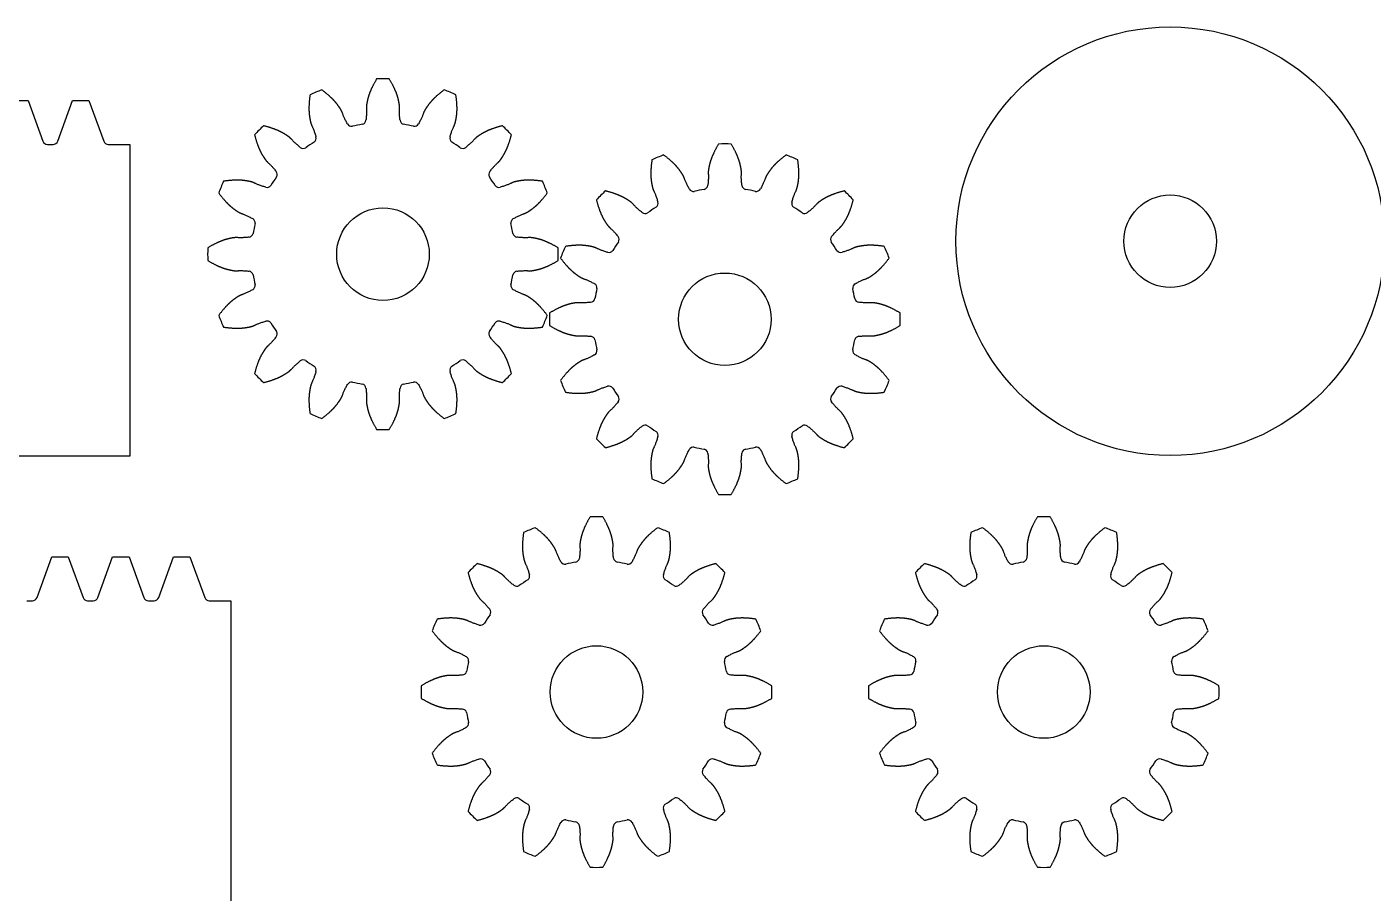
# Model space of a CAD drawing. Header units: millimetres. Extents: x -1032 to 1068, y -74 to 636.
# Drawn here: x 319.9 to 389, y 425.4 to 469.9 of the extents above; entities that cross this region are included whole.
import ezdxf

# ---------------------------------------------------------------- set-up
doc = ezdxf.new("R2010")
doc.units = ezdxf.units.MM
for name, color, linetype in [('Default', 7, 'Continuous'), ('RACK', 7, 'Continuous'), ('RACK_PINION_-_CO', 7, 'Continuous'), ('RACK_PINION_SIDE', 7, 'Continuous')]:
    doc.layers.add(name, color=color, linetype=linetype)

# ---------------------------------------------------------------- blocks, each defined once
blk = doc.blocks.new('SE35')
at = {"layer": 'RACK', "color": 7, "linetype": 'Continuous'}
for p, q in [((319.105, 466.075), (319.948, 466.075)), ((319.948, 466.075), (320.707, 463.989)), ((321.469, 463.989), (322.228, 466.075)), ((322.228, 466.075), (323.071, 466.075)), ((323.071, 466.075), (323.83, 463.989)), ((320.942, 463.825), (321.234, 463.825)), ((324.065, 463.825), (325.165, 463.825)), ((325.165, 463.825), (325.165, 447.825)), ((325.165, 447.825), (102.498, 447.825))]:
    blk.add_line(p, q, dxfattribs=at)
for centre, start, end in [((320.942, 464.075), 200, 270), ((321.234, 464.075), 270, 340), ((324.065, 464.075), 200, 270)]:
    blk.add_arc(centre, 0.25, start, end, dxfattribs=at)
blk = doc.blocks.new('SE38')
at = {"layer": 'RACK_PINION_-_CO', "color": 7, "linetype": 'Continuous'}
blk.add_circle((338.165, 458.191), 2.375, dxfattribs=at)
for centre, radius, start, end in [((338.165, 458.191), 9, 87.92869, 92.07131), ((338.165, 458.191), 9, 110.42869, 114.57131), ((338.165, 458.191), 9, 65.42869, 69.57131), ((337.042, 465.099), 0.25, 284.86034, 353.11645), ((339.288, 465.099), 0.25, 186.88355, 255.13966), ((338.165, 458.191), 9, 132.92869, 137.07131), ((336.559, 465.003), 0.25, 209.38355, 277.63966), ((338.165, 458.191), 6.75, 99.02339, 103.47661), ((338.165, 458.191), 6.75, 76.52339, 80.97661), ((339.771, 465.003), 0.25, 262.36034, 330.61645), ((338.165, 458.191), 9, 42.92869, 47.07131), ((338.165, 458.191), 6.75, 121.52339, 125.97661), ((334.484, 464.144), 0.25, 307.36034, 15.61645), ((341.846, 464.144), 0.25, 164.38355, 232.63966), ((338.165, 458.191), 6.75, 54.02339, 58.47661), ((334.074, 463.87), 0.25, 231.88355, 300.13966), ((342.256, 463.87), 0.25, 239.86034, 308.11645), ((332.486, 462.282), 0.25, 329.86034, 38.11645), ((343.844, 462.282), 0.25, 141.88355, 210.13966), ((338.165, 458.191), 9, 155.42869, 159.57131), ((332.212, 461.872), 0.25, 254.38355, 322.63966), ((338.165, 458.191), 6.75, 144.02339, 148.47661), ((338.165, 458.191), 6.75, 31.52339, 35.97661), ((344.117, 461.872), 0.25, 217.36034, 285.61645), ((338.165, 458.191), 9, 20.42869, 24.57131), ((331.353, 459.798), 0.25, 352.36034, 60.61645), ((338.165, 458.191), 6.75, 166.52339, 170.97661), ((344.977, 459.798), 0.25, 119.38355, 187.63966), ((338.165, 458.191), 6.75, 9.02339, 13.47661), ((331.257, 459.314), 0.25, 276.88355, 345.13966), ((345.073, 459.314), 0.25, 194.86034, 263.11645), ((338.165, 458.191), 9, 177.92869, 182.07131), ((338.165, 458.191), 9, 357.92869, 2.07131), ((331.257, 457.069), 0.25, 14.86034, 83.11645), ((338.165, 458.191), 6.75, 189.02339, 193.47661), ((338.165, 458.191), 6.75, 346.52339, 350.97661), ((345.073, 457.069), 0.25, 96.88355, 165.13966), ((331.353, 456.585), 0.25, 299.38355, 7.63966), ((344.977, 456.585), 0.25, 172.36034, 240.61645), ((338.165, 458.191), 9, 200.42869, 204.57131), ((332.212, 454.51), 0.25, 37.36034, 105.61645), ((344.117, 454.51), 0.25, 74.38355, 142.63966), ((338.165, 458.191), 9, 335.42869, 339.57131), ((338.165, 458.191), 6.75, 211.52339, 215.97661), ((332.486, 454.1), 0.25, 321.88355, 30.13966), ((343.844, 454.1), 0.25, 149.86034, 218.11645), ((338.165, 458.191), 6.75, 324.02339, 328.47661), ((334.074, 452.513), 0.25, 59.86034, 128.11645), ((338.165, 458.191), 6.75, 234.02339, 238.47661), ((338.165, 458.191), 6.75, 301.52339, 305.97661), ((342.256, 452.513), 0.25, 51.88355, 120.13966), ((338.165, 458.191), 9, 222.92869, 227.07131), ((334.484, 452.239), 0.25, 344.38355, 52.63966), ((341.846, 452.239), 0.25, 127.36034, 195.61645), ((338.165, 458.191), 9, 312.92869, 317.07131), ((336.559, 451.379), 0.25, 82.36034, 150.61645), ((338.165, 458.191), 6.75, 256.52339, 260.97661), ((337.042, 451.283), 0.25, 6.88355, 75.13966), ((339.288, 451.283), 0.25, 104.86034, 173.11645), ((338.165, 458.191), 6.75, 279.02339, 283.47661), ((339.771, 451.379), 0.25, 29.38355, 97.63966), ((338.165, 458.191), 9, 245.42869, 249.57131), ((338.165, 458.191), 9, 290.42869, 294.57131), ((338.165, 458.191), 9, 267.92869, 272.07131)]:
    blk.add_arc(centre, radius, start, end, dxfattribs=at)
for points, knots in [([(337.84, 467.185), (337.558, 466.717), (337.433, 466.333), (337.364, 466.12), (337.324, 465.866), (337.308, 465.765), (337.317, 465.624), (337.331, 465.407), (337.29, 465.069)], [0, 0, 0, 0.5, 0.5, 0.75, 0.75, 0.875, 0.875, 1, 1, 1]), ([(339.039, 465.069), (338.999, 465.407), (339.013, 465.624), (339.022, 465.765), (339.006, 465.866), (338.966, 466.118), (338.897, 466.333), (338.772, 466.716), (338.49, 467.185)], [0, 0, 0, 0.125, 0.125, 0.25, 0.25, 0.5, 0.5, 1, 1, 1]), ([(336.341, 464.881), (336.174, 465.177), (336.104, 465.383), (336.058, 465.517), (336.005, 465.604), (335.872, 465.822), (335.725, 465.993), (335.464, 466.3), (335.024, 466.625)], [0, 0, 0, 0.125, 0.125, 0.25, 0.25, 0.5, 0.5, 1, 1, 1]), ([(341.306, 466.625), (340.867, 466.3), (340.605, 465.993), (340.459, 465.823), (340.325, 465.604), (340.272, 465.517), (340.226, 465.383), (340.156, 465.177), (339.989, 464.881)], [0, 0, 0, 0.5, 0.5, 0.75, 0.75, 0.875, 0.875, 1, 1, 1]), ([(334.422, 466.376), (334.341, 465.836), (334.373, 465.433), (334.391, 465.209), (334.451, 464.96), (334.475, 464.861), (334.537, 464.734), (334.633, 464.539), (334.725, 464.211)], [0, 0, 0, 0.5, 0.5, 0.75, 0.75, 0.875, 0.875, 1, 1, 1]), ([(341.605, 464.211), (341.696, 464.538), (341.793, 464.734), (341.855, 464.861), (341.879, 464.96), (341.939, 465.208), (341.957, 465.433), (341.988, 465.835), (341.907, 466.376)], [0, 0, 0, 0.125, 0.125, 0.25, 0.25, 0.5, 0.5, 1, 1, 1]), ([(333.92, 463.673), (333.653, 463.883), (333.509, 464.046), (333.415, 464.153), (333.333, 464.213), (333.126, 464.363), (332.925, 464.466), (332.566, 464.649), (332.035, 464.781)], [0, 0, 0, 0.125, 0.125, 0.25, 0.25, 0.5, 0.5, 1, 1, 1]), ([(344.295, 464.781), (343.764, 464.649), (343.405, 464.466), (343.205, 464.364), (342.997, 464.213), (342.915, 464.153), (342.821, 464.046), (342.678, 463.883), (342.41, 463.673)], [0, 0, 0, 0.5, 0.5, 0.75, 0.75, 0.875, 0.875, 1, 1, 1]), ([(331.575, 464.321), (331.707, 463.791), (331.89, 463.431), (331.992, 463.231), (332.143, 463.024), (332.203, 462.941), (332.31, 462.847), (332.473, 462.704), (332.683, 462.436)], [0, 0, 0, 0.5, 0.5, 0.75, 0.75, 0.875, 0.875, 1, 1, 1]), ([(343.647, 462.436), (343.857, 462.704), (344.02, 462.847), (344.127, 462.941), (344.187, 463.024), (344.337, 463.23), (344.439, 463.431), (344.623, 463.79), (344.755, 464.321)], [0, 0, 0, 0.125, 0.125, 0.25, 0.25, 0.5, 0.5, 1, 1, 1]), ([(332.145, 461.631), (331.818, 461.723), (331.623, 461.819), (331.495, 461.882), (331.396, 461.906), (331.148, 461.965), (330.923, 461.983), (330.521, 462.015), (329.98, 461.934)], [0, 0, 0, 0.125, 0.125, 0.25, 0.25, 0.5, 0.5, 1, 1, 1]), ([(346.35, 461.934), (345.809, 462.015), (345.407, 461.983), (345.183, 461.966), (344.934, 461.906), (344.835, 461.882), (344.707, 461.819), (344.512, 461.723), (344.185, 461.631)], [0, 0, 0, 0.5, 0.5, 0.75, 0.75, 0.875, 0.875, 1, 1, 1]), ([(329.731, 461.333), (330.056, 460.893), (330.363, 460.631), (330.534, 460.485), (330.752, 460.351), (330.839, 460.298), (330.974, 460.252), (331.179, 460.182), (331.476, 460.015)], [0, 0, 0, 0.5, 0.5, 0.75, 0.75, 0.875, 0.875, 1, 1, 1]), ([(344.854, 460.015), (345.15, 460.182), (345.356, 460.252), (345.49, 460.298), (345.578, 460.351), (345.795, 460.484), (345.967, 460.631), (346.274, 460.893), (346.599, 461.333)], [0, 0, 0, 0.125, 0.125, 0.25, 0.25, 0.5, 0.5, 1, 1, 1]), ([(331.287, 459.066), (330.95, 459.025), (330.732, 459.039), (330.591, 459.048), (330.49, 459.032), (330.238, 458.993), (330.023, 458.923), (329.64, 458.799), (329.171, 458.517)], [0, 0, 0, 0.125, 0.125, 0.25, 0.25, 0.5, 0.5, 1, 1, 1]), ([(347.159, 458.517), (346.691, 458.798), (346.307, 458.923), (346.093, 458.992), (345.84, 459.032), (345.739, 459.048), (345.597, 459.039), (345.381, 459.025), (345.043, 459.066)], [0, 0, 0, 0.5, 0.5, 0.75, 0.75, 0.875, 0.875, 1, 1, 1]), ([(329.171, 457.866), (329.639, 457.584), (330.023, 457.46), (330.237, 457.39), (330.49, 457.35), (330.591, 457.334), (330.732, 457.343), (330.949, 457.358), (331.287, 457.317)], [0, 0, 0, 0.5, 0.5, 0.75, 0.75, 0.875, 0.875, 1, 1, 1]), ([(345.043, 457.317), (345.38, 457.357), (345.597, 457.343), (345.739, 457.334), (345.84, 457.35), (346.092, 457.39), (346.307, 457.46), (346.69, 457.584), (347.159, 457.866)], [0, 0, 0, 0.125, 0.125, 0.25, 0.25, 0.5, 0.5, 1, 1, 1]), ([(331.476, 456.367), (331.18, 456.201), (330.974, 456.13), (330.839, 456.085), (330.752, 456.031), (330.535, 455.898), (330.363, 455.752), (330.056, 455.49), (329.731, 455.05)], [0, 0, 0, 0.125, 0.125, 0.25, 0.25, 0.5, 0.5, 1, 1, 1]), ([(346.599, 455.05), (346.274, 455.489), (345.967, 455.752), (345.796, 455.898), (345.578, 456.031), (345.49, 456.085), (345.356, 456.13), (345.151, 456.2), (344.854, 456.367)], [0, 0, 0, 0.5, 0.5, 0.75, 0.75, 0.875, 0.875, 1, 1, 1]), ([(329.98, 454.449), (330.52, 454.368), (330.923, 454.4), (331.147, 454.417), (331.396, 454.477), (331.495, 454.501), (331.623, 454.564), (331.817, 454.66), (332.145, 454.751)], [0, 0, 0, 0.5, 0.5, 0.75, 0.75, 0.875, 0.875, 1, 1, 1]), ([(344.185, 454.751), (344.512, 454.66), (344.707, 454.564), (344.835, 454.501), (344.934, 454.477), (345.182, 454.417), (345.407, 454.4), (345.809, 454.368), (346.35, 454.449)], [0, 0, 0, 0.125, 0.125, 0.25, 0.25, 0.5, 0.5, 1, 1, 1]), ([(332.683, 453.946), (332.473, 453.679), (332.31, 453.535), (332.203, 453.442), (332.143, 453.359), (331.993, 453.153), (331.89, 452.952), (331.707, 452.593), (331.575, 452.062)], [0, 0, 0, 0.125, 0.125, 0.25, 0.25, 0.5, 0.5, 1, 1, 1]), ([(344.755, 452.062), (344.623, 452.592), (344.439, 452.952), (344.338, 453.152), (344.187, 453.359), (344.127, 453.442), (344.02, 453.535), (343.857, 453.679), (343.647, 453.946)], [0, 0, 0, 0.5, 0.5, 0.75, 0.75, 0.875, 0.875, 1, 1, 1]), ([(332.035, 451.602), (332.565, 451.734), (332.925, 451.917), (333.125, 452.019), (333.333, 452.169), (333.415, 452.23), (333.509, 452.336), (333.652, 452.499), (333.92, 452.709)], [0, 0, 0, 0.5, 0.5, 0.75, 0.75, 0.875, 0.875, 1, 1, 1]), ([(342.41, 452.709), (342.677, 452.5), (342.821, 452.336), (342.915, 452.23), (342.997, 452.169), (343.203, 452.019), (343.405, 451.917), (343.764, 451.734), (344.295, 451.602)], [0, 0, 0, 0.125, 0.125, 0.25, 0.25, 0.5, 0.5, 1, 1, 1]), ([(334.725, 452.171), (334.633, 451.844), (334.537, 451.649), (334.475, 451.522), (334.451, 451.422), (334.391, 451.175), (334.373, 450.949), (334.341, 450.548), (334.422, 450.006)], [0, 0, 0, 0.125, 0.125, 0.25, 0.25, 0.5, 0.5, 1, 1, 1]), ([(341.907, 450.006), (341.988, 450.547), (341.957, 450.949), (341.939, 451.173), (341.879, 451.422), (341.855, 451.522), (341.793, 451.649), (341.697, 451.844), (341.605, 452.171)], [0, 0, 0, 0.5, 0.5, 0.75, 0.75, 0.875, 0.875, 1, 1, 1]), ([(335.024, 449.757), (335.463, 450.082), (335.725, 450.389), (335.871, 450.56), (336.005, 450.779), (336.058, 450.866), (336.104, 451), (336.174, 451.206), (336.341, 451.502)], [0, 0, 0, 0.5, 0.5, 0.75, 0.75, 0.875, 0.875, 1, 1, 1]), ([(337.29, 451.313), (337.331, 450.976), (337.317, 450.759), (337.308, 450.617), (337.324, 450.516), (337.363, 450.264), (337.433, 450.049), (337.558, 449.666), (337.84, 449.197)], [0, 0, 0, 0.125, 0.125, 0.25, 0.25, 0.5, 0.5, 1, 1, 1]), ([(338.49, 449.197), (338.772, 449.666), (338.897, 450.049), (338.966, 450.263), (339.006, 450.516), (339.022, 450.617), (339.013, 450.759), (338.999, 450.976), (339.039, 451.313)], [0, 0, 0, 0.5, 0.5, 0.75, 0.75, 0.875, 0.875, 1, 1, 1]), ([(339.989, 451.502), (340.156, 451.206), (340.226, 451), (340.272, 450.866), (340.325, 450.779), (340.458, 450.561), (340.605, 450.389), (340.866, 450.083), (341.306, 449.757)], [0, 0, 0, 0.125, 0.125, 0.25, 0.25, 0.5, 0.5, 1, 1, 1])]:
    blk.add_open_spline(points, degree=2, knots=knots, dxfattribs=at)
blk = doc.blocks.new('SE39')
at = {"layer": 'RACK_PINION_SIDE', "color": 7, "linetype": 'Continuous'}
for radius in [11, 2.375]:
    blk.add_circle((378.574, 458.857), radius, dxfattribs=at)
blk = doc.blocks.new('SE79')
at = {"layer": 'RACK', "color": 7, "linetype": 'Continuous'}
for p, q in [((320.406, 440.568), (321.165, 442.653)), ((321.165, 442.653), (322.008, 442.653)), ((322.008, 442.653), (322.767, 440.568)), ((323.529, 440.568), (324.288, 442.653)), ((324.288, 442.653), (325.131, 442.653)), ((325.131, 442.653), (325.89, 440.568)), ((326.652, 440.568), (327.411, 442.653)), ((327.411, 442.653), (328.254, 442.653)), ((328.254, 442.653), (329.013, 440.568)), ((319.879, 440.403), (320.171, 440.403)), ((323.002, 440.403), (323.294, 440.403)), ((326.125, 440.403), (326.417, 440.403)), ((329.248, 440.403), (330.348, 440.403)), ((330.348, 440.403), (330.348, 424.403))]:
    blk.add_line(p, q, dxfattribs=at)
for centre, start, end in [((320.171, 440.653), 270, 340), ((323.002, 440.653), 200, 270), ((323.294, 440.653), 270, 340), ((326.125, 440.653), 200, 270), ((326.417, 440.653), 270, 340), ((329.248, 440.653), 200, 270)]:
    blk.add_arc(centre, 0.25, start, end, dxfattribs=at)
blk = doc.blocks.new('SE80')
at = {"layer": 'RACK_PINION_-_CO', "color": 7, "linetype": 'Continuous'}
blk.add_circle((349.124, 435.715), 2.375, dxfattribs=at)
for centre, radius, start, end in [((349.124, 435.715), 9, 87.92869, 92.07131), ((349.124, 435.715), 9, 110.42869, 114.57131), ((349.124, 435.715), 9, 65.42869, 69.57131), ((349.124, 435.715), 9, 132.92869, 137.07131), ((347.518, 442.527), 0.25, 209.38355, 277.63966), ((349.124, 435.715), 6.75, 99.02339, 103.47661), ((348.001, 442.623), 0.25, 284.86034, 353.11645), ((350.247, 442.623), 0.25, 186.88355, 255.13966), ((349.124, 435.715), 6.75, 76.52339, 80.97661), ((350.73, 442.527), 0.25, 262.36034, 330.61645), ((349.124, 435.715), 9, 42.92869, 47.07131), ((345.443, 441.668), 0.25, 307.36034, 15.61645), ((352.805, 441.668), 0.25, 164.38355, 232.63966), ((345.033, 441.394), 0.25, 231.88355, 300.13966), ((349.124, 435.715), 6.75, 121.52339, 125.97661), ((349.124, 435.715), 6.75, 54.02339, 58.47661), ((353.215, 441.394), 0.25, 239.86034, 308.11645), ((349.124, 435.715), 6.75, 144.02339, 148.47661), ((343.445, 439.806), 0.25, 329.86034, 38.11645), ((354.803, 439.806), 0.25, 141.88355, 210.13966), ((349.124, 435.715), 6.75, 31.52339, 35.97661), ((349.124, 435.715), 9, 155.42869, 159.57131), ((343.172, 439.396), 0.25, 254.38355, 322.63966), ((355.077, 439.396), 0.25, 217.36034, 285.61645), ((349.124, 435.715), 9, 20.42869, 24.57131), ((342.312, 437.321), 0.25, 352.36034, 60.61645), ((355.936, 437.321), 0.25, 119.38355, 187.63966), ((342.216, 436.838), 0.25, 276.88355, 345.13966), ((349.124, 435.715), 6.75, 166.52339, 170.97661), ((349.124, 435.715), 6.75, 9.02339, 13.47661), ((356.032, 436.838), 0.25, 194.86034, 263.11645), ((349.124, 435.715), 9, 177.92869, 182.07131), ((349.124, 435.715), 9, 357.92869, 2.07131), ((342.216, 434.592), 0.25, 14.86034, 83.11645), ((349.124, 435.715), 6.75, 189.02339, 193.47661), ((349.124, 435.715), 6.75, 346.52339, 350.97661), ((356.032, 434.592), 0.25, 96.88355, 165.13966), ((342.312, 434.109), 0.25, 299.38355, 7.63966), ((355.936, 434.109), 0.25, 172.36034, 240.61645), ((349.124, 435.715), 9, 200.42869, 204.57131), ((343.172, 432.034), 0.25, 37.36034, 105.61645), ((349.124, 435.715), 6.75, 211.52339, 215.97661), ((349.124, 435.715), 6.75, 324.02339, 328.47661), ((355.077, 432.034), 0.25, 74.38355, 142.63966), ((349.124, 435.715), 9, 335.42869, 339.57131), ((343.445, 431.624), 0.25, 321.88355, 30.13966), ((354.803, 431.624), 0.25, 149.86034, 218.11645), ((345.033, 430.036), 0.25, 59.86034, 128.11645), ((349.124, 435.715), 6.75, 234.02339, 238.47661), ((345.443, 429.762), 0.25, 344.38355, 52.63966), ((352.805, 429.762), 0.25, 127.36034, 195.61645), ((349.124, 435.715), 6.75, 301.52339, 305.97661), ((353.215, 430.036), 0.25, 51.88355, 120.13966), ((349.124, 435.715), 9, 222.92869, 227.07131), ((347.518, 428.903), 0.25, 82.36034, 150.61645), ((349.124, 435.715), 6.75, 256.52339, 260.97661), ((349.124, 435.715), 6.75, 279.02339, 283.47661), ((350.73, 428.903), 0.25, 29.38355, 97.63966), ((349.124, 435.715), 9, 312.92869, 317.07131), ((348.001, 428.807), 0.25, 6.88355, 75.13966), ((350.247, 428.807), 0.25, 104.86034, 173.11645), ((349.124, 435.715), 9, 245.42869, 249.57131), ((349.124, 435.715), 9, 290.42869, 294.57131), ((349.124, 435.715), 9, 267.92869, 272.07131)]:
    blk.add_arc(centre, radius, start, end, dxfattribs=at)
for points, knots in [([(348.799, 444.709), (348.517, 444.241), (348.392, 443.857), (348.323, 443.643), (348.283, 443.39), (348.267, 443.289), (348.276, 443.148), (348.29, 442.931), (348.25, 442.593)], [0, 0, 0, 0.5, 0.5, 0.75, 0.75, 0.875, 0.875, 1, 1, 1]), ([(349.999, 442.593), (349.958, 442.93), (349.972, 443.148), (349.981, 443.289), (349.965, 443.39), (349.926, 443.642), (349.856, 443.857), (349.731, 444.24), (349.449, 444.709)], [0, 0, 0, 0.125, 0.125, 0.25, 0.25, 0.5, 0.5, 1, 1, 1]), ([(345.382, 443.9), (345.301, 443.36), (345.332, 442.957), (345.35, 442.733), (345.41, 442.484), (345.434, 442.385), (345.496, 442.257), (345.592, 442.062), (345.684, 441.735)], [0, 0, 0, 0.5, 0.5, 0.75, 0.75, 0.875, 0.875, 1, 1, 1]), ([(347.3, 442.404), (347.133, 442.7), (347.063, 442.906), (347.017, 443.041), (346.964, 443.128), (346.831, 443.345), (346.684, 443.517), (346.423, 443.824), (345.983, 444.149)], [0, 0, 0, 0.125, 0.125, 0.25, 0.25, 0.5, 0.5, 1, 1, 1]), ([(352.265, 444.149), (351.826, 443.824), (351.564, 443.517), (351.418, 443.346), (351.284, 443.128), (351.231, 443.041), (351.185, 442.906), (351.115, 442.701), (350.948, 442.404)], [0, 0, 0, 0.5, 0.5, 0.75, 0.75, 0.875, 0.875, 1, 1, 1]), ([(352.564, 441.735), (352.656, 442.062), (352.752, 442.257), (352.814, 442.385), (352.838, 442.484), (352.898, 442.732), (352.916, 442.957), (352.948, 443.359), (352.867, 443.9)], [0, 0, 0, 0.125, 0.125, 0.25, 0.25, 0.5, 0.5, 1, 1, 1]), ([(344.879, 441.197), (344.612, 441.407), (344.468, 441.57), (344.374, 441.677), (344.292, 441.737), (344.086, 441.887), (343.884, 441.99), (343.525, 442.173), (342.994, 442.305)], [0, 0, 0, 0.125, 0.125, 0.25, 0.25, 0.5, 0.5, 1, 1, 1]), ([(355.254, 442.305), (354.724, 442.173), (354.364, 441.99), (354.164, 441.888), (353.956, 441.737), (353.874, 441.677), (353.78, 441.57), (353.637, 441.407), (353.369, 441.197)], [0, 0, 0, 0.5, 0.5, 0.75, 0.75, 0.875, 0.875, 1, 1, 1]), ([(342.534, 441.845), (342.666, 441.315), (342.85, 440.955), (342.951, 440.755), (343.102, 440.547), (343.162, 440.465), (343.269, 440.371), (343.432, 440.228), (343.642, 439.96)], [0, 0, 0, 0.5, 0.5, 0.75, 0.75, 0.875, 0.875, 1, 1, 1]), ([(354.606, 439.96), (354.816, 440.227), (354.979, 440.371), (355.086, 440.465), (355.146, 440.547), (355.296, 440.753), (355.399, 440.955), (355.582, 441.314), (355.714, 441.845)], [0, 0, 0, 0.125, 0.125, 0.25, 0.25, 0.5, 0.5, 1, 1, 1]), ([(343.104, 439.155), (342.777, 439.247), (342.582, 439.343), (342.454, 439.405), (342.355, 439.429), (342.107, 439.489), (341.882, 439.507), (341.48, 439.539), (340.939, 439.457)], [0, 0, 0, 0.125, 0.125, 0.25, 0.25, 0.5, 0.5, 1, 1, 1]), ([(357.309, 439.457), (356.769, 439.538), (356.366, 439.507), (356.142, 439.489), (355.893, 439.429), (355.794, 439.405), (355.666, 439.343), (355.472, 439.247), (355.144, 439.155)], [0, 0, 0, 0.5, 0.5, 0.75, 0.75, 0.875, 0.875, 1, 1, 1]), ([(340.69, 438.856), (341.015, 438.417), (341.322, 438.155), (341.493, 438.009), (341.711, 437.875), (341.799, 437.822), (341.933, 437.776), (342.138, 437.706), (342.435, 437.539)], [0, 0, 0, 0.5, 0.5, 0.75, 0.75, 0.875, 0.875, 1, 1, 1]), ([(355.813, 437.539), (356.109, 437.706), (356.315, 437.776), (356.45, 437.822), (356.537, 437.875), (356.754, 438.008), (356.926, 438.155), (357.233, 438.416), (357.558, 438.856)], [0, 0, 0, 0.125, 0.125, 0.25, 0.25, 0.5, 0.5, 1, 1, 1]), ([(342.246, 436.59), (341.909, 436.549), (341.692, 436.563), (341.55, 436.572), (341.449, 436.556), (341.197, 436.517), (340.982, 436.447), (340.599, 436.322), (340.13, 436.04)], [0, 0, 0, 0.125, 0.125, 0.25, 0.25, 0.5, 0.5, 1, 1, 1]), ([(358.118, 436.04), (357.65, 436.322), (357.266, 436.447), (357.052, 436.516), (356.799, 436.556), (356.698, 436.572), (356.557, 436.563), (356.34, 436.549), (356.002, 436.59)], [0, 0, 0, 0.5, 0.5, 0.75, 0.75, 0.875, 0.875, 1, 1, 1]), ([(340.13, 435.39), (340.598, 435.108), (340.982, 434.983), (341.196, 434.914), (341.449, 434.874), (341.55, 434.858), (341.692, 434.867), (341.908, 434.881), (342.246, 434.84)], [0, 0, 0, 0.5, 0.5, 0.75, 0.75, 0.875, 0.875, 1, 1, 1]), ([(356.002, 434.84), (356.339, 434.881), (356.557, 434.867), (356.698, 434.858), (356.799, 434.874), (357.051, 434.914), (357.266, 434.983), (357.649, 435.108), (358.118, 435.39)], [0, 0, 0, 0.125, 0.125, 0.25, 0.25, 0.5, 0.5, 1, 1, 1]), ([(342.435, 433.891), (342.139, 433.724), (341.933, 433.654), (341.799, 433.608), (341.711, 433.555), (341.494, 433.422), (341.322, 433.275), (341.015, 433.014), (340.69, 432.574)], [0, 0, 0, 0.125, 0.125, 0.25, 0.25, 0.5, 0.5, 1, 1, 1]), ([(357.558, 432.574), (357.233, 433.013), (356.926, 433.275), (356.755, 433.421), (356.537, 433.555), (356.45, 433.608), (356.315, 433.654), (356.11, 433.724), (355.813, 433.891)], [0, 0, 0, 0.5, 0.5, 0.75, 0.75, 0.875, 0.875, 1, 1, 1]), ([(340.939, 431.973), (341.48, 431.892), (341.882, 431.923), (342.106, 431.941), (342.355, 432.001), (342.455, 432.025), (342.582, 432.087), (342.777, 432.183), (343.104, 432.275)], [0, 0, 0, 0.5, 0.5, 0.75, 0.75, 0.875, 0.875, 1, 1, 1]), ([(355.144, 432.275), (355.471, 432.183), (355.666, 432.087), (355.794, 432.025), (355.893, 432.001), (356.141, 431.941), (356.366, 431.923), (356.768, 431.892), (357.309, 431.973)], [0, 0, 0, 0.125, 0.125, 0.25, 0.25, 0.5, 0.5, 1, 1, 1]), ([(343.642, 431.47), (343.432, 431.203), (343.269, 431.059), (343.162, 430.965), (343.102, 430.883), (342.952, 430.677), (342.85, 430.475), (342.666, 430.116), (342.534, 429.585)], [0, 0, 0, 0.125, 0.125, 0.25, 0.25, 0.5, 0.5, 1, 1, 1]), ([(355.714, 429.585), (355.582, 430.116), (355.399, 430.475), (355.297, 430.675), (355.146, 430.883), (355.086, 430.965), (354.979, 431.059), (354.816, 431.202), (354.606, 431.47)], [0, 0, 0, 0.5, 0.5, 0.75, 0.75, 0.875, 0.875, 1, 1, 1]), ([(342.994, 429.125), (343.525, 429.257), (343.884, 429.44), (344.084, 429.542), (344.292, 429.693), (344.374, 429.753), (344.468, 429.86), (344.611, 430.023), (344.879, 430.233)], [0, 0, 0, 0.5, 0.5, 0.75, 0.75, 0.875, 0.875, 1, 1, 1]), ([(353.369, 430.233), (353.636, 430.023), (353.78, 429.86), (353.874, 429.753), (353.956, 429.693), (354.163, 429.543), (354.364, 429.44), (354.723, 429.257), (355.254, 429.125)], [0, 0, 0, 0.125, 0.125, 0.25, 0.25, 0.5, 0.5, 1, 1, 1]), ([(345.684, 429.695), (345.593, 429.368), (345.496, 429.173), (345.434, 429.045), (345.41, 428.946), (345.35, 428.698), (345.332, 428.473), (345.301, 428.071), (345.382, 427.53)], [0, 0, 0, 0.125, 0.125, 0.25, 0.25, 0.5, 0.5, 1, 1, 1]), ([(352.867, 427.53), (352.948, 428.071), (352.916, 428.473), (352.898, 428.697), (352.838, 428.946), (352.814, 429.045), (352.752, 429.173), (352.656, 429.368), (352.564, 429.695)], [0, 0, 0, 0.5, 0.5, 0.75, 0.75, 0.875, 0.875, 1, 1, 1]), ([(345.983, 427.281), (346.422, 427.606), (346.684, 427.913), (346.83, 428.084), (346.964, 428.302), (347.017, 428.389), (347.063, 428.524), (347.133, 428.729), (347.3, 429.026)], [0, 0, 0, 0.5, 0.5, 0.75, 0.75, 0.875, 0.875, 1, 1, 1]), ([(348.25, 428.837), (348.29, 428.5), (348.276, 428.283), (348.267, 428.141), (348.283, 428.04), (348.323, 427.788), (348.392, 427.573), (348.517, 427.19), (348.799, 426.721)], [0, 0, 0, 0.125, 0.125, 0.25, 0.25, 0.5, 0.5, 1, 1, 1]), ([(349.449, 426.721), (349.731, 427.189), (349.856, 427.573), (349.925, 427.787), (349.965, 428.04), (349.981, 428.141), (349.972, 428.283), (349.958, 428.499), (349.999, 428.837)], [0, 0, 0, 0.5, 0.5, 0.75, 0.75, 0.875, 0.875, 1, 1, 1]), ([(350.948, 429.026), (351.115, 428.73), (351.185, 428.524), (351.231, 428.389), (351.284, 428.302), (351.417, 428.085), (351.564, 427.913), (351.825, 427.606), (352.265, 427.281)], [0, 0, 0, 0.125, 0.125, 0.25, 0.25, 0.5, 0.5, 1, 1, 1])]:
    blk.add_open_spline(points, degree=2, knots=knots, dxfattribs=at)
blk = doc.blocks.new('SE81')
at = {"layer": 'RACK_PINION_-_CO', "color": 7, "linetype": 'Continuous'}
blk.add_circle((355.714, 454.849), 2.375, dxfattribs=at)
for centre, radius, start, end in [((355.714, 454.849), 9, 87.92869, 92.07131), ((355.714, 454.849), 9, 110.42869, 114.57131), ((355.714, 454.849), 9, 65.42869, 69.57131), ((354.591, 461.757), 0.25, 284.86034, 353.11645), ((356.837, 461.757), 0.25, 186.88355, 255.13966), ((355.714, 454.849), 9, 132.92869, 137.07131), ((354.108, 461.661), 0.25, 209.38355, 277.63966), ((355.714, 454.849), 6.75, 99.02339, 103.47661), ((355.714, 454.849), 6.75, 76.52339, 80.97661), ((357.32, 461.661), 0.25, 262.36034, 330.61645), ((355.714, 454.849), 9, 42.92869, 47.07131), ((351.623, 460.528), 0.25, 231.88355, 300.13966), ((355.714, 454.849), 6.75, 121.52339, 125.97661), ((352.033, 460.801), 0.25, 307.36034, 15.61645), ((359.395, 460.801), 0.25, 164.38355, 232.63966), ((355.714, 454.849), 6.75, 54.02339, 58.47661), ((359.805, 460.528), 0.25, 239.86034, 308.11645), ((350.035, 458.94), 0.25, 329.86034, 38.11645), ((361.393, 458.94), 0.25, 141.88355, 210.13966), ((355.714, 454.849), 9, 155.42869, 159.57131), ((349.761, 458.53), 0.25, 254.38355, 322.63966), ((355.714, 454.849), 6.75, 144.02339, 148.47661), ((355.714, 454.849), 6.75, 31.52339, 35.97661), ((361.667, 458.53), 0.25, 217.36034, 285.61645), ((355.714, 454.849), 9, 20.42869, 24.57131), ((348.902, 456.455), 0.25, 352.36034, 60.61645), ((355.714, 454.849), 6.75, 166.52339, 170.97661), ((362.526, 456.455), 0.25, 119.38355, 187.63966), ((355.714, 454.849), 6.75, 9.02339, 13.47661), ((348.806, 455.972), 0.25, 276.88355, 345.13966), ((362.622, 455.972), 0.25, 194.86034, 263.11645), ((355.714, 454.849), 9, 177.92869, 182.07131), ((355.714, 454.849), 9, 357.92869, 2.07131), ((348.806, 453.726), 0.25, 14.86034, 83.11645), ((355.714, 454.849), 6.75, 189.02339, 193.47661), ((355.714, 454.849), 6.75, 346.52339, 350.97661), ((362.622, 453.726), 0.25, 96.88355, 165.13966), ((348.902, 453.243), 0.25, 299.38355, 7.63966), ((362.526, 453.243), 0.25, 172.36034, 240.61645), ((355.714, 454.849), 9, 200.42869, 204.57131), ((349.761, 451.168), 0.25, 37.36034, 105.61645), ((355.714, 454.849), 6.75, 211.52339, 215.97661), ((355.714, 454.849), 6.75, 324.02339, 328.47661), ((361.667, 451.168), 0.25, 74.38355, 142.63966), ((355.714, 454.849), 9, 335.42869, 339.57131), ((350.035, 450.758), 0.25, 321.88355, 30.13966), ((361.393, 450.758), 0.25, 149.86034, 218.11645), ((351.623, 449.17), 0.25, 59.86034, 128.11645), ((355.714, 454.849), 6.75, 234.02339, 238.47661), ((355.714, 454.849), 6.75, 301.52339, 305.97661), ((359.805, 449.17), 0.25, 51.88355, 120.13966), ((355.714, 454.849), 9, 222.92869, 227.07131), ((352.033, 448.896), 0.25, 344.38355, 52.63966), ((359.395, 448.896), 0.25, 127.36034, 195.61645), ((355.714, 454.849), 9, 312.92869, 317.07131), ((354.108, 448.037), 0.25, 82.36034, 150.61645), ((355.714, 454.849), 6.75, 256.52339, 260.97661), ((354.591, 447.941), 0.25, 6.88355, 75.13966), ((356.837, 447.941), 0.25, 104.86034, 173.11645), ((355.714, 454.849), 6.75, 279.02339, 283.47661), ((357.32, 448.037), 0.25, 29.38355, 97.63966), ((355.714, 454.849), 9, 245.42869, 249.57131), ((355.714, 454.849), 9, 290.42869, 294.57131), ((355.714, 454.849), 9, 267.92869, 272.07131)]:
    blk.add_arc(centre, radius, start, end, dxfattribs=at)
for points, knots in [([(355.389, 463.843), (355.107, 463.375), (354.982, 462.991), (354.913, 462.777), (354.873, 462.524), (354.857, 462.423), (354.866, 462.281), (354.88, 462.065), (354.839, 461.727)], [0, 0, 0, 0.5, 0.5, 0.75, 0.75, 0.875, 0.875, 1, 1, 1]), ([(356.588, 461.727), (356.548, 462.064), (356.562, 462.281), (356.571, 462.423), (356.555, 462.524), (356.515, 462.776), (356.446, 462.991), (356.321, 463.374), (356.039, 463.843)], [0, 0, 0, 0.125, 0.125, 0.25, 0.25, 0.5, 0.5, 1, 1, 1]), ([(351.971, 463.034), (351.891, 462.493), (351.922, 462.091), (351.94, 461.867), (352, 461.618), (352.024, 461.518), (352.086, 461.391), (352.182, 461.196), (352.274, 460.869)], [0, 0, 0, 0.5, 0.5, 0.75, 0.75, 0.875, 0.875, 1, 1, 1]), ([(353.89, 461.538), (353.723, 461.834), (353.653, 462.04), (353.607, 462.174), (353.554, 462.262), (353.421, 462.479), (353.274, 462.651), (353.013, 462.957), (352.573, 463.283)], [0, 0, 0, 0.125, 0.125, 0.25, 0.25, 0.5, 0.5, 1, 1, 1]), ([(358.855, 463.283), (358.416, 462.958), (358.154, 462.651), (358.008, 462.48), (357.874, 462.262), (357.821, 462.174), (357.775, 462.04), (357.705, 461.834), (357.538, 461.538)], [0, 0, 0, 0.5, 0.5, 0.75, 0.75, 0.875, 0.875, 1, 1, 1]), ([(359.154, 460.869), (359.245, 461.196), (359.342, 461.391), (359.404, 461.518), (359.428, 461.618), (359.488, 461.866), (359.506, 462.091), (359.537, 462.493), (359.456, 463.034)], [0, 0, 0, 0.125, 0.125, 0.25, 0.25, 0.5, 0.5, 1, 1, 1]), ([(349.124, 460.979), (349.256, 460.448), (349.439, 460.089), (349.541, 459.888), (349.692, 459.681), (349.752, 459.599), (349.859, 459.505), (350.022, 459.362), (350.232, 459.094)], [0, 0, 0, 0.5, 0.5, 0.75, 0.75, 0.875, 0.875, 1, 1, 1]), ([(351.469, 460.331), (351.202, 460.54), (351.058, 460.704), (350.964, 460.811), (350.882, 460.871), (350.676, 461.021), (350.474, 461.123), (350.115, 461.306), (349.584, 461.439)], [0, 0, 0, 0.125, 0.125, 0.25, 0.25, 0.5, 0.5, 1, 1, 1]), ([(361.844, 461.439), (361.313, 461.307), (360.954, 461.123), (360.754, 461.021), (360.546, 460.871), (360.464, 460.811), (360.37, 460.704), (360.227, 460.541), (359.959, 460.331)], [0, 0, 0, 0.5, 0.5, 0.75, 0.75, 0.875, 0.875, 1, 1, 1]), ([(361.196, 459.094), (361.406, 459.361), (361.569, 459.505), (361.676, 459.599), (361.736, 459.681), (361.886, 459.887), (361.988, 460.089), (362.172, 460.448), (362.304, 460.979)], [0, 0, 0, 0.125, 0.125, 0.25, 0.25, 0.5, 0.5, 1, 1, 1]), ([(349.694, 458.289), (349.367, 458.38), (349.172, 458.476), (349.044, 458.539), (348.945, 458.563), (348.697, 458.623), (348.472, 458.641), (348.07, 458.672), (347.529, 458.591)], [0, 0, 0, 0.125, 0.125, 0.25, 0.25, 0.5, 0.5, 1, 1, 1]), ([(363.899, 458.591), (363.358, 458.672), (362.956, 458.641), (362.732, 458.623), (362.483, 458.563), (362.384, 458.539), (362.256, 458.476), (362.061, 458.381), (361.734, 458.289)], [0, 0, 0, 0.5, 0.5, 0.75, 0.75, 0.875, 0.875, 1, 1, 1]), ([(347.28, 457.99), (347.605, 457.551), (347.912, 457.289), (348.083, 457.143), (348.301, 457.009), (348.388, 456.956), (348.523, 456.91), (348.728, 456.84), (349.025, 456.673)], [0, 0, 0, 0.5, 0.5, 0.75, 0.75, 0.875, 0.875, 1, 1, 1]), ([(362.403, 456.673), (362.699, 456.84), (362.905, 456.91), (363.039, 456.956), (363.127, 457.009), (363.344, 457.142), (363.516, 457.289), (363.823, 457.55), (364.148, 457.99)], [0, 0, 0, 0.125, 0.125, 0.25, 0.25, 0.5, 0.5, 1, 1, 1]), ([(348.836, 455.723), (348.499, 455.683), (348.281, 455.697), (348.14, 455.706), (348.039, 455.69), (347.787, 455.65), (347.572, 455.581), (347.189, 455.456), (346.72, 455.174)], [0, 0, 0, 0.125, 0.125, 0.25, 0.25, 0.5, 0.5, 1, 1, 1]), ([(364.708, 455.174), (364.24, 455.456), (363.856, 455.581), (363.642, 455.65), (363.389, 455.69), (363.288, 455.706), (363.146, 455.697), (362.93, 455.683), (362.592, 455.723)], [0, 0, 0, 0.5, 0.5, 0.75, 0.75, 0.875, 0.875, 1, 1, 1]), ([(346.72, 454.524), (347.188, 454.242), (347.572, 454.117), (347.786, 454.048), (348.039, 454.008), (348.14, 453.992), (348.281, 454.001), (348.498, 454.015), (348.836, 453.974)], [0, 0, 0, 0.5, 0.5, 0.75, 0.75, 0.875, 0.875, 1, 1, 1]), ([(362.592, 453.974), (362.929, 454.015), (363.146, 454.001), (363.288, 453.992), (363.389, 454.008), (363.641, 454.047), (363.856, 454.117), (364.239, 454.242), (364.708, 454.524)], [0, 0, 0, 0.125, 0.125, 0.25, 0.25, 0.5, 0.5, 1, 1, 1]), ([(349.025, 453.025), (348.729, 452.858), (348.523, 452.788), (348.388, 452.742), (348.301, 452.689), (348.084, 452.556), (347.912, 452.409), (347.605, 452.147), (347.28, 451.707)], [0, 0, 0, 0.125, 0.125, 0.25, 0.25, 0.5, 0.5, 1, 1, 1]), ([(364.148, 451.707), (363.823, 452.147), (363.516, 452.409), (363.345, 452.555), (363.127, 452.689), (363.039, 452.742), (362.905, 452.788), (362.7, 452.858), (362.403, 453.025)], [0, 0, 0, 0.5, 0.5, 0.75, 0.75, 0.875, 0.875, 1, 1, 1]), ([(347.529, 451.106), (348.069, 451.025), (348.472, 451.057), (348.696, 451.075), (348.945, 451.135), (349.044, 451.159), (349.172, 451.221), (349.366, 451.317), (349.694, 451.409)], [0, 0, 0, 0.5, 0.5, 0.75, 0.75, 0.875, 0.875, 1, 1, 1]), ([(361.734, 451.409), (362.061, 451.317), (362.256, 451.221), (362.384, 451.159), (362.483, 451.135), (362.731, 451.075), (362.956, 451.057), (363.358, 451.025), (363.899, 451.106)], [0, 0, 0, 0.125, 0.125, 0.25, 0.25, 0.5, 0.5, 1, 1, 1]), ([(350.232, 450.604), (350.022, 450.336), (349.859, 450.193), (349.752, 450.099), (349.692, 450.016), (349.542, 449.81), (349.439, 449.609), (349.256, 449.25), (349.124, 448.719)], [0, 0, 0, 0.125, 0.125, 0.25, 0.25, 0.5, 0.5, 1, 1, 1]), ([(362.304, 448.719), (362.172, 449.249), (361.988, 449.609), (361.887, 449.809), (361.736, 450.016), (361.676, 450.099), (361.569, 450.193), (361.406, 450.336), (361.196, 450.604)], [0, 0, 0, 0.5, 0.5, 0.75, 0.75, 0.875, 0.875, 1, 1, 1]), ([(349.584, 448.259), (350.114, 448.391), (350.474, 448.574), (350.674, 448.676), (350.882, 448.827), (350.964, 448.887), (351.058, 448.994), (351.201, 449.157), (351.469, 449.367)], [0, 0, 0, 0.5, 0.5, 0.75, 0.75, 0.875, 0.875, 1, 1, 1]), ([(359.959, 449.367), (360.226, 449.157), (360.37, 448.994), (360.464, 448.887), (360.546, 448.827), (360.752, 448.677), (360.954, 448.574), (361.313, 448.391), (361.844, 448.259)], [0, 0, 0, 0.125, 0.125, 0.25, 0.25, 0.5, 0.5, 1, 1, 1]), ([(352.274, 448.829), (352.182, 448.502), (352.086, 448.307), (352.024, 448.179), (352, 448.08), (351.94, 447.832), (351.922, 447.607), (351.89, 447.205), (351.971, 446.664)], [0, 0, 0, 0.125, 0.125, 0.25, 0.25, 0.5, 0.5, 1, 1, 1]), ([(359.456, 446.664), (359.537, 447.204), (359.506, 447.607), (359.488, 447.831), (359.428, 448.08), (359.404, 448.179), (359.342, 448.307), (359.246, 448.501), (359.154, 448.829)], [0, 0, 0, 0.5, 0.5, 0.75, 0.75, 0.875, 0.875, 1, 1, 1]), ([(352.573, 446.415), (353.012, 446.74), (353.274, 447.047), (353.42, 447.218), (353.554, 447.436), (353.607, 447.523), (353.653, 447.658), (353.723, 447.863), (353.89, 448.16)], [0, 0, 0, 0.5, 0.5, 0.75, 0.75, 0.875, 0.875, 1, 1, 1]), ([(354.839, 447.971), (354.88, 447.634), (354.866, 447.416), (354.857, 447.275), (354.873, 447.174), (354.912, 446.922), (354.982, 446.707), (355.107, 446.324), (355.389, 445.855)], [0, 0, 0, 0.125, 0.125, 0.25, 0.25, 0.5, 0.5, 1, 1, 1]), ([(356.039, 445.855), (356.321, 446.323), (356.446, 446.707), (356.515, 446.921), (356.555, 447.174), (356.571, 447.275), (356.562, 447.416), (356.548, 447.633), (356.588, 447.971)], [0, 0, 0, 0.5, 0.5, 0.75, 0.75, 0.875, 0.875, 1, 1, 1]), ([(357.538, 448.16), (357.705, 447.864), (357.775, 447.658), (357.821, 447.523), (357.874, 447.436), (358.007, 447.219), (358.154, 447.047), (358.415, 446.74), (358.855, 446.415)], [0, 0, 0, 0.125, 0.125, 0.25, 0.25, 0.5, 0.5, 1, 1, 1])]:
    blk.add_open_spline(points, degree=2, knots=knots, dxfattribs=at)
blk = doc.blocks.new('SE82')
at = {"layer": 'RACK_PINION_-_CO', "color": 7, "linetype": 'Continuous'}
blk.add_circle((372.085, 435.715), 2.375, dxfattribs=at)
for centre, radius, start, end in [((372.085, 435.715), 9, 87.92869, 92.07131), ((372.085, 435.715), 9, 110.42869, 114.57131), ((372.085, 435.715), 9, 65.42869, 69.57131), ((372.085, 435.715), 9, 132.92869, 137.07131), ((370.478, 442.527), 0.25, 209.38355, 277.63966), ((372.085, 435.715), 6.75, 99.02339, 103.47661), ((370.962, 442.623), 0.25, 284.86034, 353.11645), ((373.207, 442.623), 0.25, 186.88355, 255.13966), ((372.085, 435.715), 6.75, 76.52339, 80.97661), ((373.691, 442.527), 0.25, 262.36034, 330.61645), ((372.085, 435.715), 9, 42.92869, 47.07131), ((368.404, 441.668), 0.25, 307.36034, 15.61645), ((375.766, 441.668), 0.25, 164.38355, 232.63966), ((367.994, 441.394), 0.25, 231.88355, 300.13966), ((372.085, 435.715), 6.75, 121.52339, 125.97661), ((372.085, 435.715), 6.75, 54.02339, 58.47661), ((376.175, 441.394), 0.25, 239.86034, 308.11645), ((372.085, 435.715), 6.75, 144.02339, 148.47661), ((366.406, 439.806), 0.25, 329.86034, 38.11645), ((377.763, 439.806), 0.25, 141.88355, 210.13966), ((372.085, 435.715), 6.75, 31.52339, 35.97661), ((372.085, 435.715), 9, 155.42869, 159.57131), ((366.132, 439.396), 0.25, 254.38355, 322.63966), ((378.037, 439.396), 0.25, 217.36034, 285.61645), ((372.085, 435.715), 9, 20.42869, 24.57131), ((365.273, 437.321), 0.25, 352.36034, 60.61645), ((378.897, 437.321), 0.25, 119.38355, 187.63966), ((365.177, 436.838), 0.25, 276.88355, 345.13966), ((372.085, 435.715), 6.75, 166.52339, 170.97661), ((372.085, 435.715), 6.75, 9.02339, 13.47661), ((378.993, 436.838), 0.25, 194.86034, 263.11645), ((372.085, 435.715), 9, 177.92869, 182.07131), ((372.085, 435.715), 9, 357.92869, 2.07131), ((365.177, 434.592), 0.25, 14.86034, 83.11645), ((372.085, 435.715), 6.75, 189.02339, 193.47661), ((372.085, 435.715), 6.75, 346.52339, 350.97661), ((378.993, 434.592), 0.25, 96.88355, 165.13966), ((365.273, 434.109), 0.25, 299.38355, 7.63966), ((378.897, 434.109), 0.25, 172.36034, 240.61645), ((372.085, 435.715), 9, 200.42869, 204.57131), ((366.132, 432.034), 0.25, 37.36034, 105.61645), ((372.085, 435.715), 6.75, 211.52339, 215.97661), ((372.085, 435.715), 6.75, 324.02339, 328.47661), ((378.037, 432.034), 0.25, 74.38355, 142.63966), ((372.085, 435.715), 9, 335.42869, 339.57131), ((366.406, 431.624), 0.25, 321.88355, 30.13966), ((377.763, 431.624), 0.25, 149.86034, 218.11645), ((367.994, 430.036), 0.25, 59.86034, 128.11645), ((372.085, 435.715), 6.75, 234.02339, 238.47661), ((368.404, 429.762), 0.25, 344.38355, 52.63966), ((375.766, 429.762), 0.25, 127.36034, 195.61645), ((372.085, 435.715), 6.75, 301.52339, 305.97661), ((376.175, 430.036), 0.25, 51.88355, 120.13966), ((372.085, 435.715), 9, 222.92869, 227.07131), ((370.478, 428.903), 0.25, 82.36034, 150.61645), ((372.085, 435.715), 6.75, 256.52339, 260.97661), ((372.085, 435.715), 6.75, 279.02339, 283.47661), ((373.691, 428.903), 0.25, 29.38355, 97.63966), ((372.085, 435.715), 9, 312.92869, 317.07131), ((370.962, 428.807), 0.25, 6.88355, 75.13966), ((373.207, 428.807), 0.25, 104.86034, 173.11645), ((372.085, 435.715), 9, 245.42869, 249.57131), ((372.085, 435.715), 9, 290.42869, 294.57131), ((372.085, 435.715), 9, 267.92869, 272.07131)]:
    blk.add_arc(centre, radius, start, end, dxfattribs=at)
for points, knots in [([(371.759, 444.709), (371.478, 444.241), (371.353, 443.857), (371.283, 443.643), (371.244, 443.39), (371.228, 443.289), (371.237, 443.148), (371.251, 442.931), (371.21, 442.593)], [0, 0, 0, 0.5, 0.5, 0.75, 0.75, 0.875, 0.875, 1, 1, 1]), ([(372.959, 442.593), (372.919, 442.93), (372.933, 443.148), (372.942, 443.289), (372.926, 443.39), (372.886, 443.642), (372.816, 443.857), (372.692, 444.24), (372.41, 444.709)], [0, 0, 0, 0.125, 0.125, 0.25, 0.25, 0.5, 0.5, 1, 1, 1]), ([(368.342, 443.9), (368.261, 443.36), (368.293, 442.957), (368.31, 442.733), (368.37, 442.484), (368.394, 442.385), (368.457, 442.257), (368.553, 442.062), (368.645, 441.735)], [0, 0, 0, 0.5, 0.5, 0.75, 0.75, 0.875, 0.875, 1, 1, 1]), ([(370.26, 442.404), (370.094, 442.7), (370.024, 442.906), (369.978, 443.041), (369.925, 443.128), (369.792, 443.345), (369.645, 443.517), (369.383, 443.824), (368.943, 444.149)], [0, 0, 0, 0.125, 0.125, 0.25, 0.25, 0.5, 0.5, 1, 1, 1]), ([(375.226, 444.149), (374.787, 443.824), (374.524, 443.517), (374.378, 443.346), (374.245, 443.128), (374.191, 443.041), (374.146, 442.906), (374.076, 442.701), (373.909, 442.404)], [0, 0, 0, 0.5, 0.5, 0.75, 0.75, 0.875, 0.875, 1, 1, 1]), ([(375.525, 441.735), (375.616, 442.062), (375.712, 442.257), (375.775, 442.385), (375.799, 442.484), (375.859, 442.732), (375.876, 442.957), (375.908, 443.359), (375.827, 443.9)], [0, 0, 0, 0.125, 0.125, 0.25, 0.25, 0.5, 0.5, 1, 1, 1]), ([(367.839, 441.197), (367.572, 441.407), (367.429, 441.57), (367.335, 441.677), (367.252, 441.737), (367.046, 441.887), (366.845, 441.99), (366.486, 442.173), (365.955, 442.305)], [0, 0, 0, 0.125, 0.125, 0.25, 0.25, 0.5, 0.5, 1, 1, 1]), ([(378.214, 442.305), (377.684, 442.173), (377.324, 441.99), (377.124, 441.888), (376.917, 441.737), (376.834, 441.677), (376.741, 441.57), (376.597, 441.407), (376.33, 441.197)], [0, 0, 0, 0.5, 0.5, 0.75, 0.75, 0.875, 0.875, 1, 1, 1]), ([(365.495, 441.845), (365.627, 441.315), (365.81, 440.955), (365.912, 440.755), (366.063, 440.547), (366.123, 440.465), (366.23, 440.371), (366.393, 440.228), (366.603, 439.96)], [0, 0, 0, 0.5, 0.5, 0.75, 0.75, 0.875, 0.875, 1, 1, 1]), ([(377.567, 439.96), (377.776, 440.227), (377.94, 440.371), (378.046, 440.465), (378.107, 440.547), (378.257, 440.753), (378.359, 440.955), (378.542, 441.314), (378.674, 441.845)], [0, 0, 0, 0.125, 0.125, 0.25, 0.25, 0.5, 0.5, 1, 1, 1]), ([(366.065, 439.155), (365.738, 439.247), (365.542, 439.343), (365.415, 439.405), (365.316, 439.429), (365.068, 439.489), (364.843, 439.507), (364.441, 439.539), (363.9, 439.457)], [0, 0, 0, 0.125, 0.125, 0.25, 0.25, 0.5, 0.5, 1, 1, 1]), ([(380.27, 439.457), (379.729, 439.538), (379.327, 439.507), (379.103, 439.489), (378.854, 439.429), (378.754, 439.405), (378.627, 439.343), (378.432, 439.247), (378.105, 439.155)], [0, 0, 0, 0.5, 0.5, 0.75, 0.75, 0.875, 0.875, 1, 1, 1]), ([(363.651, 438.856), (363.976, 438.417), (364.283, 438.155), (364.453, 438.009), (364.672, 437.875), (364.759, 437.822), (364.893, 437.776), (365.099, 437.706), (365.395, 437.539)], [0, 0, 0, 0.5, 0.5, 0.75, 0.75, 0.875, 0.875, 1, 1, 1]), ([(378.774, 437.539), (379.07, 437.706), (379.276, 437.776), (379.41, 437.822), (379.497, 437.875), (379.715, 438.008), (379.887, 438.155), (380.193, 438.416), (380.519, 438.856)], [0, 0, 0, 0.125, 0.125, 0.25, 0.25, 0.5, 0.5, 1, 1, 1]), ([(365.207, 436.59), (364.869, 436.549), (364.652, 436.563), (364.51, 436.572), (364.409, 436.556), (364.158, 436.517), (363.943, 436.447), (363.559, 436.322), (363.091, 436.04)], [0, 0, 0, 0.125, 0.125, 0.25, 0.25, 0.5, 0.5, 1, 1, 1]), ([(381.079, 436.04), (380.61, 436.322), (380.227, 436.447), (380.013, 436.516), (379.76, 436.556), (379.659, 436.572), (379.517, 436.563), (379.3, 436.549), (378.963, 436.59)], [0, 0, 0, 0.5, 0.5, 0.75, 0.75, 0.875, 0.875, 1, 1, 1]), ([(363.091, 435.39), (363.559, 435.108), (363.943, 434.983), (364.156, 434.914), (364.409, 434.874), (364.511, 434.858), (364.652, 434.867), (364.869, 434.881), (365.207, 434.84)], [0, 0, 0, 0.5, 0.5, 0.75, 0.75, 0.875, 0.875, 1, 1, 1]), ([(378.963, 434.84), (379.3, 434.881), (379.517, 434.867), (379.659, 434.858), (379.76, 434.874), (380.012, 434.914), (380.227, 434.983), (380.61, 435.108), (381.079, 435.39)], [0, 0, 0, 0.125, 0.125, 0.25, 0.25, 0.5, 0.5, 1, 1, 1]), ([(365.395, 433.891), (365.099, 433.724), (364.893, 433.654), (364.759, 433.608), (364.672, 433.555), (364.454, 433.422), (364.283, 433.275), (363.976, 433.014), (363.651, 432.574)], [0, 0, 0, 0.125, 0.125, 0.25, 0.25, 0.5, 0.5, 1, 1, 1]), ([(380.519, 432.574), (380.194, 433.013), (379.887, 433.275), (379.716, 433.421), (379.497, 433.555), (379.41, 433.608), (379.276, 433.654), (379.07, 433.724), (378.774, 433.891)], [0, 0, 0, 0.5, 0.5, 0.75, 0.75, 0.875, 0.875, 1, 1, 1]), ([(363.9, 431.973), (364.44, 431.892), (364.843, 431.923), (365.066, 431.941), (365.316, 432.001), (365.415, 432.025), (365.542, 432.087), (365.737, 432.183), (366.065, 432.275)], [0, 0, 0, 0.5, 0.5, 0.75, 0.75, 0.875, 0.875, 1, 1, 1]), ([(378.105, 432.275), (378.432, 432.183), (378.627, 432.087), (378.754, 432.025), (378.854, 432.001), (379.101, 431.941), (379.327, 431.923), (379.728, 431.892), (380.27, 431.973)], [0, 0, 0, 0.125, 0.125, 0.25, 0.25, 0.5, 0.5, 1, 1, 1]), ([(366.603, 431.47), (366.393, 431.203), (366.23, 431.059), (366.123, 430.965), (366.063, 430.883), (365.913, 430.677), (365.81, 430.475), (365.627, 430.116), (365.495, 429.585)], [0, 0, 0, 0.125, 0.125, 0.25, 0.25, 0.5, 0.5, 1, 1, 1]), ([(378.674, 429.585), (378.542, 430.116), (378.359, 430.475), (378.257, 430.675), (378.107, 430.883), (378.046, 430.965), (377.94, 431.059), (377.777, 431.202), (377.567, 431.47)], [0, 0, 0, 0.5, 0.5, 0.75, 0.75, 0.875, 0.875, 1, 1, 1]), ([(365.955, 429.125), (366.485, 429.257), (366.845, 429.44), (367.045, 429.542), (367.252, 429.693), (367.335, 429.753), (367.429, 429.86), (367.572, 430.023), (367.839, 430.233)], [0, 0, 0, 0.5, 0.5, 0.75, 0.75, 0.875, 0.875, 1, 1, 1]), ([(376.33, 430.233), (376.597, 430.023), (376.741, 429.86), (376.834, 429.753), (376.917, 429.693), (377.123, 429.543), (377.324, 429.44), (377.683, 429.257), (378.214, 429.125)], [0, 0, 0, 0.125, 0.125, 0.25, 0.25, 0.5, 0.5, 1, 1, 1]), ([(368.645, 429.695), (368.553, 429.368), (368.457, 429.173), (368.394, 429.045), (368.37, 428.946), (368.311, 428.698), (368.293, 428.473), (368.261, 428.071), (368.342, 427.53)], [0, 0, 0, 0.125, 0.125, 0.25, 0.25, 0.5, 0.5, 1, 1, 1]), ([(375.827, 427.53), (375.908, 428.071), (375.876, 428.473), (375.859, 428.697), (375.799, 428.946), (375.775, 429.045), (375.712, 429.173), (375.616, 429.368), (375.525, 429.695)], [0, 0, 0, 0.5, 0.5, 0.75, 0.75, 0.875, 0.875, 1, 1, 1]), ([(368.943, 427.281), (369.383, 427.606), (369.645, 427.913), (369.791, 428.084), (369.925, 428.302), (369.978, 428.389), (370.024, 428.524), (370.094, 428.729), (370.26, 429.026)], [0, 0, 0, 0.5, 0.5, 0.75, 0.75, 0.875, 0.875, 1, 1, 1]), ([(371.21, 428.837), (371.251, 428.5), (371.237, 428.283), (371.228, 428.141), (371.244, 428.04), (371.283, 427.788), (371.353, 427.573), (371.477, 427.19), (371.759, 426.721)], [0, 0, 0, 0.125, 0.125, 0.25, 0.25, 0.5, 0.5, 1, 1, 1]), ([(372.41, 426.721), (372.692, 427.189), (372.816, 427.573), (372.886, 427.787), (372.926, 428.04), (372.942, 428.141), (372.933, 428.283), (372.918, 428.499), (372.959, 428.837)], [0, 0, 0, 0.5, 0.5, 0.75, 0.75, 0.875, 0.875, 1, 1, 1]), ([(373.909, 429.026), (374.075, 428.73), (374.146, 428.524), (374.191, 428.389), (374.245, 428.302), (374.378, 428.085), (374.524, 427.913), (374.786, 427.606), (375.226, 427.281)], [0, 0, 0, 0.125, 0.125, 0.25, 0.25, 0.5, 0.5, 1, 1, 1])]:
    blk.add_open_spline(points, degree=2, knots=knots, dxfattribs=at)

msp = doc.modelspace()

# ---------------------------------------------------------------- block references
at = {"layer": 'Default'}
for name in ['SE39', 'SE38', 'SE35', 'SE81', 'SE80', 'SE82', 'SE79']:
    msp.add_blockref(name, (0, 0), dxfattribs=at)

doc.saveas('drawing.dxf')
